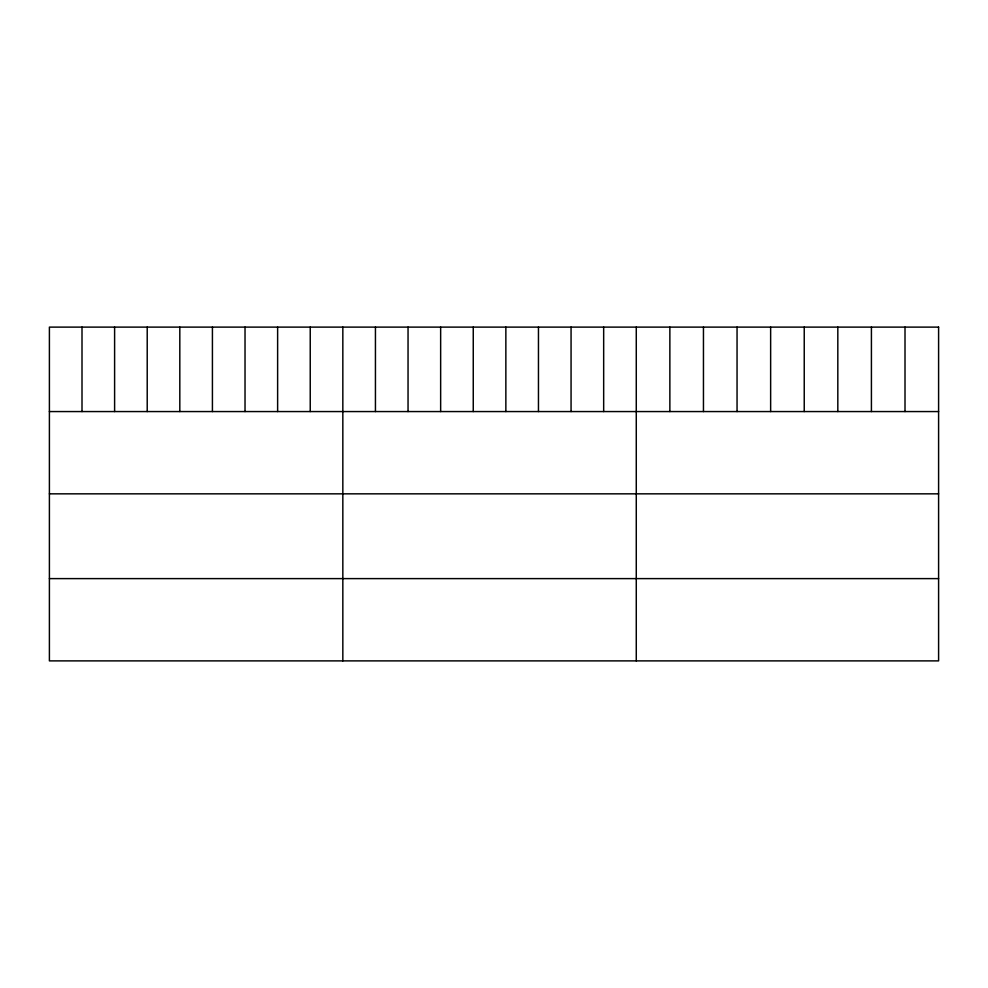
<?xml version="1.0" encoding="UTF-8"?>
<svg xmlns="http://www.w3.org/2000/svg" width="988" height="988" viewBox="0 0 988 988"><rect width="100%" height="100%" fill="white"/><g stroke="black" fill="none" stroke-linecap="round" stroke-linejoin="round"><path stroke-width="1.48" d="M49.4 411.564L938.6 411.564M49.4 493.839L938.6 493.839M49.4 578.61L938.6 578.61M905.008 327.114L905.008 411.564M871.416 327.114L871.416 411.564M837.824 327.114L837.824 411.564M804.232 327.114L804.232 411.564M770.64 327.114L770.64 411.564M737.048 327.114L737.048 411.564M703.456 327.114L703.456 411.564M669.864 327.114L669.864 411.564M636.272 327.114L636.272 660.886M603.668 327.114L603.668 411.564M571.064 327.114L571.064 411.564M538.46 327.114L538.46 411.564M505.856 327.114L505.856 411.564M473.252 327.114L473.252 411.564M440.648 327.114L440.648 411.564M408.044 327.114L408.044 411.564M375.44 327.114L375.44 411.564M342.836 327.114L342.836 660.886M310.232 327.114L310.232 411.564M277.628 327.114L277.628 411.564M245.024 327.114L245.024 411.564M212.42 327.114L212.42 411.564M179.816 327.114L179.816 411.564M147.212 327.114L147.212 411.564M114.608 327.114L114.608 411.564M82.004 327.114L82.004 411.564M938.6 327.114L49.4 327.114L49.4 660.886L938.6 660.886L938.6 327.114"/></g></svg>
